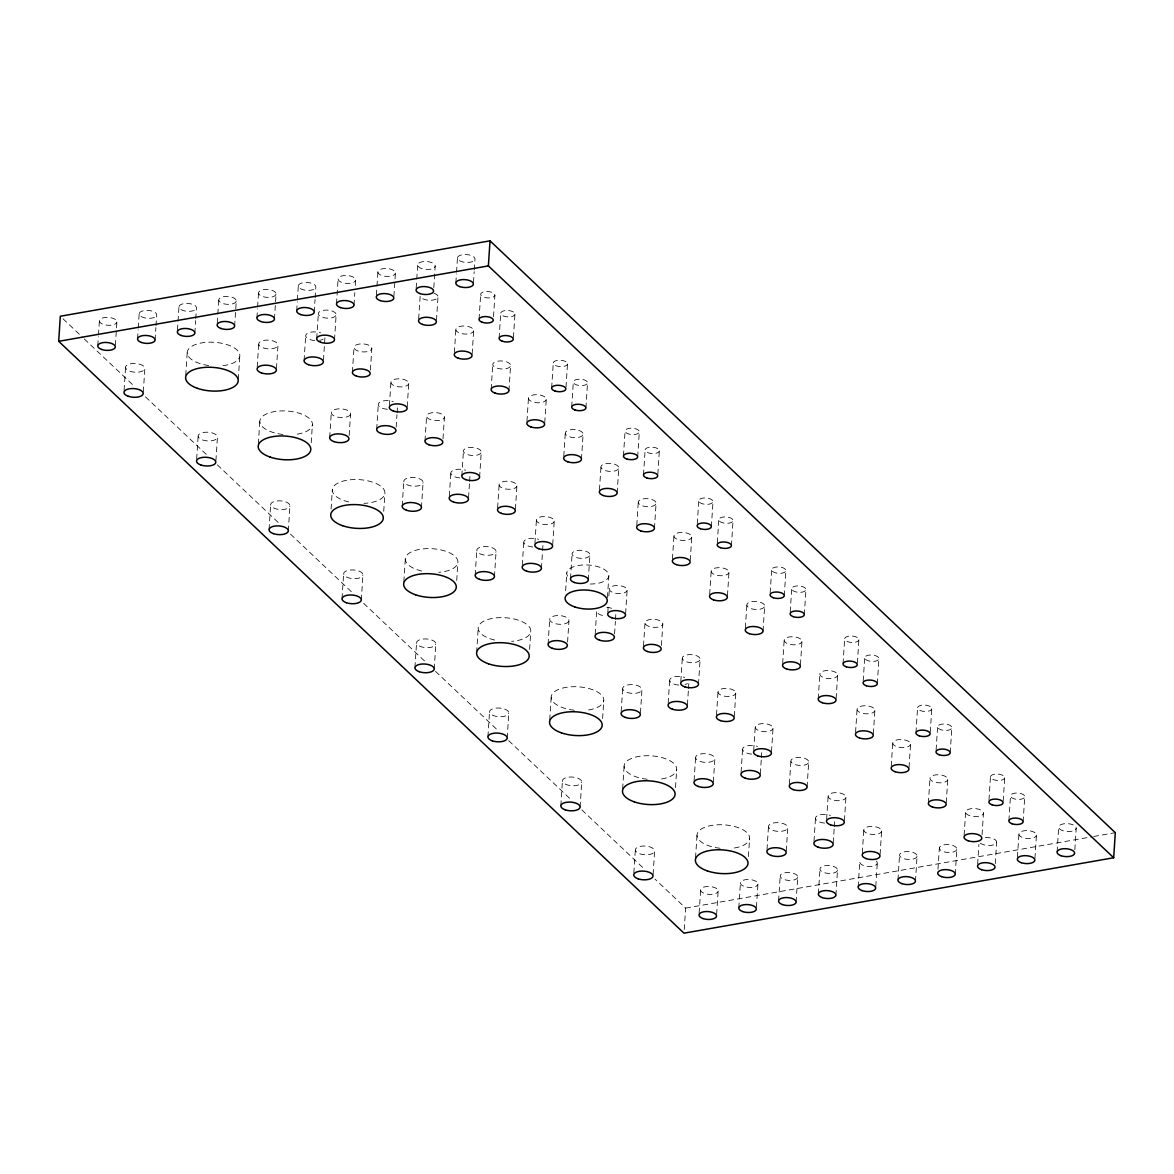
<?xml version="1.0" encoding="UTF-8"?>
<svg xmlns="http://www.w3.org/2000/svg" width="1174" height="1174" viewBox="0 0 1174 1174"><rect width="100%" height="100%" fill="white"/><g stroke="black" fill="none" stroke-linecap="round" stroke-linejoin="round"><path stroke-width="0.75" stroke-dasharray="5 3.75" d="M97.78 345.728L98.352 336.777M98.469 334.986L99.394 320.678M115.404 345.288L116.901 322.028A8.79 3.948 3.7 0 0 104.207 317.611A8.79 3.948 3.7 0 0 103.341 324.406A8.79 3.948 3.7 0 0 116.901 322.028M124.062 390.384L125.574 367.124M137.563 338.743L138.136 329.806M138.253 328.016L139.178 313.693M143.331 391.881L144.828 368.607A9.656 4.344 3.7 0 0 130.857 363.749A9.656 4.344 3.7 0 0 129.903 371.233A9.656 4.344 3.7 0 0 144.828 368.607M155.071 340.108L155.878 327.575M155.995 325.785L156.7 315.043A8.79 3.948 3.7 0 0 143.991 310.626A8.79 3.948 3.7 0 0 143.125 317.42A8.79 3.948 3.7 0 0 156.7 315.043M177.465 329.982L178.976 306.707M185.741 375.357L187.253 352.083M194.855 333.123L195.676 320.59M195.779 318.8L196.484 308.058A8.79 3.948 3.7 0 0 183.775 303.655A8.79 3.948 3.7 0 0 182.909 310.435A8.79 3.948 3.7 0 0 196.484 308.058M196.66 459.093L198.157 435.833M217.249 322.997L217.718 315.835M217.836 314.045L218.76 299.722M215.913 460.59L217.425 437.315A9.656 4.344 3.7 0 0 203.454 432.458A9.656 4.344 3.7 0 0 202.5 439.942A9.656 4.344 3.7 0 0 217.425 437.315M234.639 326.137L236.268 301.072A8.79 3.948 3.7 0 0 223.559 296.67A8.79 3.948 3.7 0 0 222.708 303.45A8.79 3.948 3.7 0 0 236.268 301.072M238.278 379.422L239.79 356.148M256.915 317.802L257.502 308.85M257.62 307.06L258.544 292.737M257.209 367.022L258.706 343.747M258.339 444.066L259.836 420.791M274.437 319.152L276.051 294.087A8.79 3.948 3.7 0 0 263.358 289.685A8.79 3.948 3.7 0 0 262.492 296.479A8.79 3.948 3.7 0 0 276.051 294.087M276.462 368.504L277.974 345.244A9.656 4.344 3.7 0 0 264.003 340.387A9.656 4.344 3.7 0 0 263.049 347.856A9.656 4.344 3.7 0 0 277.974 345.244M269.051 529.518L270.666 504.468M296.714 310.817L297.286 301.865M297.404 300.074L298.328 285.752M288.305 531.015L289.934 505.95A9.656 4.344 3.7 0 0 275.963 501.093A9.656 4.344 3.7 0 0 275.01 508.577A9.656 4.344 3.7 0 0 289.934 505.95M304.081 360.565L305.695 335.5M314.221 312.167L315.028 299.634M315.146 297.844L315.835 287.116A8.79 3.948 3.7 0 0 303.141 282.699A8.79 3.948 3.7 0 0 302.276 289.494A8.79 3.948 3.7 0 0 315.835 287.116M316.716 338.508L318.345 313.458M311.213 442.759L312.372 424.856M323.452 360.257L324.963 336.997A9.656 4.344 3.7 0 1 319.666 340.357M336.498 303.831L338.112 278.766M334.517 339.888L336.131 314.823A8.922 4.006 3.7 0 0 323.232 310.347A8.922 4.006 3.7 0 0 322.351 317.244A8.922 4.006 3.7 0 0 336.131 314.823M329.674 437.52L331.303 412.456M331.083 509.12L332.359 489.426M354.005 305.181L354.812 292.649M355.282 285.502L355.619 280.131A8.79 3.948 3.7 0 0 342.925 275.714A8.79 3.948 3.7 0 0 342.06 282.508A8.79 3.948 3.7 0 0 355.619 280.131M352.405 372.275L354.02 347.225M349.177 435.422L350.556 413.952A9.656 4.344 3.7 0 0 336.586 409.095A9.656 4.344 3.7 0 0 335.647 416.565A9.656 4.344 3.7 0 0 350.556 413.952M342.03 598.608L343.659 573.543M370.426 370.074L371.806 348.605A8.922 4.006 3.7 0 0 358.906 344.114A8.922 4.006 3.7 0 0 358.026 351.011A8.922 4.006 3.7 0 0 371.806 348.605M376.399 295.056L376.854 287.894M376.971 286.104L377.896 271.796M361.298 600.09L362.913 575.04A9.656 4.344 3.7 0 0 348.942 570.182A9.656 4.344 3.7 0 0 347.988 577.652A9.656 4.344 3.7 0 0 362.913 575.04M376.678 429.273L378.292 404.208M393.906 296.406L395.403 273.146A8.79 3.948 3.7 0 0 382.709 268.729A8.79 3.948 3.7 0 0 381.844 275.523A8.79 3.948 3.7 0 0 395.403 273.146M389.43 405.426L390.927 382.166M383.722 511.394L384.881 493.491M396.166 427.175L396.973 414.642M397.091 412.852L397.546 405.705M407.217 406.806L408.728 383.531A8.922 4.006 3.7 0 0 395.814 379.055A8.922 4.006 3.7 0 0 394.934 385.952A8.922 4.006 3.7 0 0 408.728 383.531M416.183 288.07L416.638 280.909M416.755 279.118L417.68 264.81M402.198 506.155L403.812 481.091M418.678 318.844L420.189 295.569M403.841 581.776L405.338 558.516M433.808 287.645L435.202 266.16A8.79 3.948 3.7 0 0 422.493 261.743A8.79 3.948 3.7 0 0 421.627 268.538A8.79 3.948 3.7 0 0 435.202 266.16M424.988 440.998L426.617 415.934M421.451 507.638L423.08 482.587A9.656 4.344 3.7 0 0 409.11 477.73A9.656 4.344 3.7 0 0 408.156 485.2A9.656 4.344 3.7 0 0 423.08 482.587M436.479 320.223L437.975 296.949M414.936 667.61L416.565 642.56M443.009 438.783L444.403 417.313A8.922 4.006 3.7 0 0 431.504 412.822A8.922 4.006 3.7 0 0 430.623 419.72A8.922 4.006 3.7 0 0 444.403 417.313M455.85 282.875L456.437 273.938M456.539 272.148L457.478 257.825M454.367 352.611L455.864 329.351M434.204 669.107L435.818 644.042A9.656 4.344 3.7 0 0 421.848 639.184A9.656 4.344 3.7 0 0 420.894 646.654A9.656 4.344 3.7 0 0 435.818 644.042M449.304 496.118L450.801 472.843M473.474 282.45L474.179 271.708M474.281 269.917L474.986 259.175A8.79 3.948 3.7 0 0 462.277 254.758A8.79 3.948 3.7 0 0 461.411 261.553A8.79 3.948 3.7 0 0 474.986 259.175M461.822 475.852L463.451 450.801M456.715 580.47L457.875 562.566M472.153 353.99L473.665 330.716A8.922 4.006 3.7 0 0 460.751 326.24A8.922 4.006 3.7 0 0 459.87 333.137A8.922 4.006 3.7 0 0 473.665 330.716M479.065 319.24L480.68 294.175M468.558 497.6L469.483 483.277M469.6 481.487L469.952 476.13M479.608 477.231L481.237 452.166A8.922 4.006 3.7 0 0 468.338 447.69A8.922 4.006 3.7 0 0 467.457 454.587A8.922 4.006 3.7 0 0 481.237 452.166M475.177 575.231L476.791 550.18M493.52 316.76L494.9 295.276A7.132 3.199 3.7 0 0 484.598 291.695A7.132 3.199 3.7 0 0 483.893 297.213A7.132 3.199 3.7 0 0 494.9 295.276M491.158 389.342L492.772 364.278M476.629 652.583L478.244 627.518M499.111 338.215L500.726 313.15M497.615 507.843L499.126 484.568M494.445 576.727L496.059 551.663A9.656 4.344 3.7 0 0 482.088 546.805A9.656 4.344 3.7 0 0 481.135 554.289A9.656 4.344 3.7 0 0 496.059 551.663M508.944 390.722L510.573 365.657A8.922 4.006 3.7 0 0 497.659 361.181A8.922 4.006 3.7 0 0 496.793 368.078A8.922 4.006 3.7 0 0 510.573 365.657M513.434 337.525L514.946 314.25A7.132 3.199 3.7 0 0 504.629 310.67A7.132 3.199 3.7 0 0 503.925 316.188A7.132 3.199 3.7 0 0 514.946 314.25M487.929 736.7L489.543 711.635M515.415 509.208L516.912 485.948A8.922 4.006 3.7 0 0 504.013 481.457A8.922 4.006 3.7 0 0 503.132 488.355A8.922 4.006 3.7 0 0 516.912 485.948M526.95 421.319L528.461 398.059M507.183 738.182L508.812 713.132A9.656 4.344 3.7 0 0 494.841 708.274A9.656 4.344 3.7 0 0 493.887 715.744A9.656 4.344 3.7 0 0 508.812 713.132M522.283 565.193L523.795 541.933M534.918 543.151L536.43 519.877M529.621 649.486L530.78 631.583M544.751 422.699L546.248 399.424A8.922 4.006 3.7 0 0 533.348 394.948A8.922 4.006 3.7 0 0 532.468 401.846A8.922 4.006 3.7 0 0 546.248 399.424M551.648 387.948L553.277 362.898M541.434 568.48L542.476 552.367M542.593 550.577L542.931 545.206M552.719 544.516L554.216 521.256A8.922 4.006 3.7 0 0 541.317 516.765A8.922 4.006 3.7 0 0 540.436 523.677A8.922 4.006 3.7 0 0 554.216 521.256M548.082 644.247L549.696 619.182M565.985 387.259L567.497 363.984A7.132 3.199 3.7 0 0 557.18 360.403A7.132 3.199 3.7 0 0 556.476 365.921A7.132 3.199 3.7 0 0 567.497 363.984M563.784 456.187L565.296 432.913M549.726 719.867L551.237 696.608M571.694 406.923L573.323 381.858M565.633 590.742L566.793 572.853M570.491 578.709L572.105 553.644M567.57 642.149L568.964 620.679A9.656 4.344 3.7 0 0 554.994 615.822A9.656 4.344 3.7 0 0 554.04 623.291A9.656 4.344 3.7 0 0 568.964 620.679M581.468 459.357L583.082 434.292A8.922 4.006 3.7 0 0 570.182 429.816A8.922 4.006 3.7 0 0 569.302 436.713A8.922 4.006 3.7 0 0 583.082 434.292M585.914 408.024L587.528 382.959A7.132 3.199 3.7 0 0 577.226 379.378A7.132 3.199 3.7 0 0 576.522 384.896A7.132 3.199 3.7 0 0 587.528 382.959M560.834 805.702L562.449 780.637M588.277 580.088L589.906 555.023A8.922 4.006 3.7 0 0 576.992 550.547A8.922 4.006 3.7 0 0 576.111 557.445A8.922 4.006 3.7 0 0 589.906 555.023M599.459 489.954L600.971 466.694M580.088 807.198L581.717 782.133A9.656 4.344 3.7 0 0 567.746 777.276A9.656 4.344 3.7 0 0 566.793 784.746A9.656 4.344 3.7 0 0 581.717 782.133M595.189 634.209L596.7 610.935A9.656 4.344 3.7 0 0 605.769 615.998M607.428 597.581L608.822 576.096M607.824 612.153L608.293 604.992M608.866 596.04L609.335 588.878M617.142 493.124L618.757 468.059A8.922 4.006 3.7 0 0 605.857 463.583A8.922 4.006 3.7 0 0 604.977 470.481A8.922 4.006 3.7 0 0 618.757 468.059M602.6 718.561L603.759 700.658M623.453 455.908L625.082 430.858M614.574 633.901L615.381 621.369M615.499 619.578L615.836 614.207M625.625 613.532L627.121 590.258A8.922 4.006 3.7 0 0 614.222 585.782A8.922 4.006 3.7 0 0 613.342 592.679A8.922 4.006 3.7 0 0 627.121 590.258M621.178 711.532L622.69 688.272M637.673 457.009L639.302 431.959A7.132 3.199 3.7 0 0 628.985 428.363A7.132 3.199 3.7 0 0 628.281 433.881A7.132 3.199 3.7 0 0 639.302 431.959M636.778 525.277L638.274 502.002M622.631 788.884L624.142 765.609M643.499 474.883L645.113 449.818M643.513 645.92L645.01 622.66M640.446 713.029L641.943 689.754A9.656 4.344 3.7 0 0 627.973 684.897A9.656 4.344 3.7 0 0 627.033 692.381A9.656 4.344 3.7 0 0 641.943 689.754M657.836 474.193L659.333 450.919A7.132 3.199 3.7 0 0 649.031 447.338A7.132 3.199 3.7 0 0 648.327 452.856A7.132 3.199 3.7 0 0 659.333 450.919M654.446 528.432L656.061 503.382A8.922 4.006 3.7 0 0 643.161 498.891A8.922 4.006 3.7 0 0 642.281 505.789A8.922 4.006 3.7 0 0 656.061 503.382M633.857 872.928L635.354 849.653M661.417 645.509L662.811 624.04A8.922 4.006 3.7 0 0 649.897 619.549A8.922 4.006 3.7 0 0 649.031 626.446A8.922 4.006 3.7 0 0 662.811 624.04M672.453 559.044L673.949 535.77M653.111 874.41L654.622 851.135A9.656 4.344 3.7 0 0 640.652 846.293A9.656 4.344 3.7 0 0 639.698 853.762A9.656 4.344 3.7 0 0 654.622 851.135M668.182 703.285L669.679 680.025M680.817 681.243L682.314 657.968M675.505 787.578L676.664 769.674M690.239 560.424L691.75 537.149A8.922 4.006 3.7 0 0 678.836 532.673A8.922 4.006 3.7 0 0 677.97 539.57A8.922 4.006 3.7 0 0 691.75 537.149M697.268 523.883L698.779 500.608M687.436 704.782L688.36 690.459M688.478 688.668L688.947 681.507M698.486 684.398L700.115 659.348A8.922 4.006 3.7 0 0 687.201 654.857A8.922 4.006 3.7 0 0 686.335 661.769A8.922 4.006 3.7 0 0 700.115 659.348M684.222 929.588L685.616 908.104L655.019 879.15M694.083 780.549L695.595 757.274M711.371 526.759L712.985 501.709A7.132 3.199 3.7 0 0 702.683 498.128A7.132 3.199 3.7 0 0 701.979 503.646A7.132 3.199 3.7 0 0 712.985 501.709M709.683 594.279L711.18 571.004M695.536 857.886L697.048 834.626M717.314 542.843L718.811 519.583M699.132 913.034L700.643 889.76M716.492 715.01L718.004 691.735M713.352 782.031L714.863 758.756A9.656 4.344 3.7 0 0 700.893 753.913A9.656 4.344 3.7 0 0 699.939 761.383A9.656 4.344 3.7 0 0 714.863 758.756M727.469 595.658L728.966 572.384A8.922 4.006 3.7 0 0 716.067 567.908A8.922 4.006 3.7 0 0 715.186 574.805A8.922 4.006 3.7 0 0 728.966 572.384M731.417 545.734L733.031 520.684A7.132 3.199 3.7 0 0 722.714 517.088A7.132 3.199 3.7 0 0 722.01 522.606A7.132 3.199 3.7 0 0 733.031 520.684M716.639 914.385L718.15 891.125A8.79 3.948 3.7 0 0 705.442 886.708A8.79 3.948 3.7 0 0 704.576 893.502A8.79 3.948 3.7 0 0 718.15 891.125M734.293 716.389L735.79 693.115A8.922 4.006 3.7 0 0 722.891 688.639A8.922 4.006 3.7 0 0 722.01 695.536A8.922 4.006 3.7 0 0 735.79 693.115M745.358 628.046L746.855 604.786M741.087 772.301L742.584 749.027M738.798 907.84L740.427 882.775M753.723 750.245L755.234 726.97M748.41 856.58L749.57 838.676M763.027 631.216L764.656 606.151A8.922 4.006 3.7 0 0 751.742 601.675A8.922 4.006 3.7 0 0 750.876 608.572A8.922 4.006 3.7 0 0 764.656 606.151M770.173 592.885L771.685 569.61M760.341 773.783L761.266 759.461M761.383 757.67L761.853 750.509M756.423 907.399L757.934 884.139A8.79 3.948 3.7 0 0 745.241 879.722A8.79 3.948 3.7 0 0 744.375 886.517A8.79 3.948 3.7 0 0 757.934 884.139M771.509 751.624L773.02 728.35A8.922 4.006 3.7 0 0 760.121 723.874A8.922 4.006 3.7 0 0 759.24 730.771A8.922 4.006 3.7 0 0 773.02 728.35M767.004 849.55L768.5 826.276M784.276 595.776L785.89 570.711A7.132 3.199 3.7 0 0 775.588 567.13A7.132 3.199 3.7 0 0 774.884 572.648A7.132 3.199 3.7 0 0 785.89 570.711M782.662 663.369L784.173 640.094M790.219 611.859L791.716 588.585M778.597 900.854L780.211 875.804M789.398 784.012L790.909 760.752M786.257 851.047L787.769 827.773A9.656 4.344 3.7 0 0 773.798 822.915A9.656 4.344 3.7 0 0 772.844 830.385A9.656 4.344 3.7 0 0 787.769 827.773M800.448 664.733L801.959 641.474A8.922 4.006 3.7 0 0 789.06 636.983A8.922 4.006 3.7 0 0 788.18 643.88A8.922 4.006 3.7 0 0 801.959 641.474M804.322 614.75L805.936 589.686A7.132 3.199 3.7 0 0 795.62 586.105A7.132 3.199 3.7 0 0 794.93 591.623A7.132 3.199 3.7 0 0 805.936 589.686M796.104 902.204L797.718 877.154A8.79 3.948 3.7 0 0 785.024 872.737A8.79 3.948 3.7 0 0 784.159 879.531A8.79 3.948 3.7 0 0 797.718 877.154M807.081 787.182L808.695 762.117A8.922 4.006 3.7 0 0 795.796 757.641A8.922 4.006 3.7 0 0 794.915 764.538A8.922 4.006 3.7 0 0 808.695 762.117M818.219 698.926L819.848 673.861M813.993 841.303L815.49 818.029M818.381 893.869L819.995 868.819M826.628 819.247L828.14 795.987M836.137 698.515L837.634 675.241A8.922 4.006 3.7 0 0 824.735 670.765A8.922 4.006 3.7 0 0 823.855 677.662A8.922 4.006 3.7 0 0 837.634 675.241M843.049 663.765L844.664 638.7M833.246 842.8L834.171 828.477M834.288 826.687L834.758 819.525M835.888 895.234L837.502 870.169A8.79 3.948 3.7 0 0 824.808 865.752A8.79 3.948 3.7 0 0 823.943 872.546A8.79 3.948 3.7 0 0 837.502 870.169M844.414 820.626L845.926 797.366A8.922 4.006 3.7 0 0 833.026 792.876A8.922 4.006 3.7 0 0 832.146 799.773A8.922 4.006 3.7 0 0 845.926 797.366M857.372 663.061L858.884 639.801A7.132 3.199 3.7 0 0 848.567 636.22A7.132 3.199 3.7 0 0 847.863 641.738A7.132 3.199 3.7 0 0 858.884 639.801M855.567 732.371L857.079 709.096M863.198 680.935L864.71 657.675M858.165 886.884L859.779 861.833M862.303 853.028L863.815 829.754M873.353 733.75L874.865 710.475A8.922 4.006 3.7 0 0 861.965 706A8.922 4.006 3.7 0 0 861.085 712.897A8.922 4.006 3.7 0 0 874.865 710.475M877.301 683.826L878.93 658.761A7.132 3.199 3.7 0 0 868.613 655.18A7.132 3.199 3.7 0 0 867.909 660.698A7.132 3.199 3.7 0 0 878.93 658.761M875.789 886.458L877.286 863.184M880.104 854.408L881.601 831.133A8.922 4.006 3.7 0 0 868.701 826.643A8.922 4.006 3.7 0 0 867.821 833.555A8.922 4.006 3.7 0 0 881.601 831.133M891.242 766.138L892.754 742.878M897.949 879.913L899.563 854.848M909.043 767.517L910.54 744.243A8.922 4.006 3.7 0 0 897.64 739.767A8.922 4.006 3.7 0 0 896.76 746.664A8.922 4.006 3.7 0 0 910.54 744.243M915.955 732.767L917.569 707.702M915.456 881.263L917.085 856.198A8.79 3.948 3.7 0 0 904.376 851.796A8.79 3.948 3.7 0 0 903.51 858.576A8.79 3.948 3.7 0 0 917.085 856.198M930.278 732.077L931.789 708.803A7.132 3.199 3.7 0 0 921.473 705.222A7.132 3.199 3.7 0 0 920.768 710.74A7.132 3.199 3.7 0 0 931.789 708.803M928.355 803.163L929.984 778.113M936.104 749.951L937.615 726.677M937.967 869.347L939.361 847.863M946.259 802.752L947.77 779.477A8.922 4.006 3.7 0 0 934.871 775.001A8.922 4.006 3.7 0 0 933.99 781.899A8.922 4.006 3.7 0 0 947.77 779.477M950.206 752.842L951.835 727.777A7.132 3.199 3.7 0 0 941.519 724.197A7.132 3.199 3.7 0 0 940.814 729.714A7.132 3.199 3.7 0 0 951.835 727.777M955.24 874.278L956.869 849.213A8.79 3.948 3.7 0 0 944.16 844.81A8.79 3.948 3.7 0 0 943.294 851.605A8.79 3.948 3.7 0 0 956.869 849.213M964.148 835.154L965.659 811.88M977.634 864.152L978.911 844.458M982.066 834.729L983.445 813.259A8.922 4.006 3.7 0 0 970.546 808.769A8.922 4.006 3.7 0 0 969.665 815.681A8.922 4.006 3.7 0 0 983.445 813.259M988.978 799.978L990.474 776.718M995.259 863.712L996.653 842.228M1003.198 801.079L1004.695 777.819A7.132 3.199 3.7 0 0 994.378 774.238A7.132 3.199 3.7 0 0 993.674 779.741A7.132 3.199 3.7 0 0 1004.695 777.819M1008.892 820.743L1010.521 795.679M1017.418 857.167L1018.929 833.892M1023.112 821.844L1024.741 796.779A7.132 3.199 3.7 0 0 1014.424 793.198A7.132 3.199 3.7 0 0 1013.72 798.716A7.132 3.199 3.7 0 0 1024.741 796.779M1034.925 858.517L1036.437 835.257A8.79 3.948 3.7 0 0 1023.743 830.84A8.79 3.948 3.7 0 0 1022.877 837.634A8.79 3.948 3.7 0 0 1036.437 835.257M1057.099 851.972L1058.713 826.922M1074.841 849.741L1076.22 828.272A8.79 3.948 3.7 0 0 1063.527 823.855A8.79 3.948 3.7 0 0 1062.661 830.649A8.79 3.948 3.7 0 0 1076.22 828.272M685.616 908.104L1091.835 836.813M1093.64 836.49L1115.3 832.689M62.985 318.77L82.943 337.657M84.264 338.919L133.498 385.512M145.473 396.841L206.668 454.778M217.307 464.845L279.838 524.03M290.477 534.111L353.007 593.296M363.647 603.363L424.856 661.285M435.495 671.367L498.025 730.551M508.665 740.633L571.195 799.817M581.834 809.884L644.365 869.068M567.673 576.185A21.088 9.465 3.7 0 1 582.92 564.987A21.088 9.465 3.7 0 1 608.528 573.881A21.088 9.465 3.7 0 1 590.243 584.021M876.376 861.129A8.79 3.948 3.7 0 1 868.041 866.427A8.79 3.948 3.7 0 1 861.202 859.955M985.353 837.649A8.79 3.948 3.7 0 1 996.124 840.628A8.79 3.948 3.7 0 1 991.384 845.368A8.79 3.948 3.7 0 1 980.07 842.932M720.146 848.259A26.356 11.843 3.7 0 1 700.115 829.857A26.356 11.843 3.7 0 1 743.274 829.959A26.356 11.843 3.7 0 1 732.033 848.288M824.574 823.091A9.656 4.344 3.7 0 1 815.959 816.943A9.656 4.344 3.7 0 1 830.414 815.416M647.241 779.257A26.356 11.843 3.7 0 1 627.209 760.855A26.356 11.843 3.7 0 1 670.369 760.957A26.356 11.843 3.7 0 1 659.128 779.287M751.668 754.09A9.656 4.344 3.7 0 1 743.054 747.941A9.656 4.344 3.7 0 1 757.509 746.415M574.335 710.241A26.356 11.843 3.7 0 1 554.304 691.838A26.356 11.843 3.7 0 1 597.463 691.941A26.356 11.843 3.7 0 1 586.222 710.27M687.377 683.562A9.656 4.344 3.7 0 1 685.073 684.545M678.763 685.073A9.656 4.344 3.7 0 1 670.149 678.924A9.656 4.344 3.7 0 1 684.603 677.398M494.621 640.035A26.356 11.843 3.7 0 1 484.216 620.958A26.356 11.843 3.7 0 1 526.568 624.23A26.356 11.843 3.7 0 1 511.571 641.342M606.87 607.369A9.656 4.344 3.7 0 1 611.61 608.323M421.701 571.019A26.356 11.843 3.7 0 1 411.311 551.941A26.356 11.843 3.7 0 1 453.663 555.214A26.356 11.843 3.7 0 1 438.665 572.325M532.864 546.981A9.656 4.344 3.7 0 1 524.264 540.832A9.656 4.344 3.7 0 1 538.705 539.306M348.722 501.944A26.356 11.843 3.7 0 1 338.714 482.675A26.356 11.843 3.7 0 1 381.301 486.623A26.356 11.843 3.7 0 1 363.969 503.353M459.885 477.906A9.656 4.344 3.7 0 1 451.271 471.757A9.656 4.344 3.7 0 1 465.726 470.231M282.949 434.439A26.356 11.843 3.7 0 1 262.917 416.036A26.356 11.843 3.7 0 1 306.076 416.139A26.356 11.843 3.7 0 1 294.835 434.468M387.376 409.271A9.656 4.344 3.7 0 1 378.762 403.122A9.656 4.344 3.7 0 1 393.217 401.596M208.664 365.525A26.356 11.843 3.7 0 1 190.878 346.902A26.356 11.843 3.7 0 1 233.861 347.636A26.356 11.843 3.7 0 1 222.238 365.76M314.779 340.563A9.656 4.344 3.7 0 1 306.165 334.414A9.656 4.344 3.7 0 1 320.619 332.888M433.969 293.162A8.922 4.006 3.7 0 1 435.011 299.561A8.922 4.006 3.7 0 1 421.128 297.653"/><path stroke-width="1.5" d="M58.7 341.311L60.314 316.246L490.013 240.831L1115.3 832.689L1113.686 857.754L683.987 933.169L58.7 341.311L488.384 265.896L1113.686 857.754M488.384 265.896L490.013 240.831M482.265 322.278A7.132 3.199 3.7 0 0 493.285 320.341A7.132 3.199 3.7 0 0 482.969 316.76A7.132 3.199 3.7 0 0 482.265 322.278M574.644 606.87A21.088 9.465 3.7 0 0 607.207 601.147A21.088 9.465 3.7 0 0 576.727 590.566A21.088 9.465 3.7 0 0 574.644 606.87M101.727 349.47A8.79 3.948 3.7 0 0 115.287 347.078A8.79 3.948 3.7 0 0 102.593 342.676A8.79 3.948 3.7 0 0 101.727 349.47M141.511 342.485A8.79 3.948 3.7 0 0 155.071 340.108A8.79 3.948 3.7 0 0 142.377 335.691A8.79 3.948 3.7 0 0 141.511 342.485M181.295 335.5A8.79 3.948 3.7 0 0 194.855 333.123A8.79 3.948 3.7 0 0 182.161 328.705A8.79 3.948 3.7 0 0 181.295 335.5M221.079 328.515A8.79 3.948 3.7 0 0 234.639 326.137A8.79 3.948 3.7 0 0 221.945 321.72A8.79 3.948 3.7 0 0 221.079 328.515M260.863 321.529A8.79 3.948 3.7 0 0 274.437 319.152A8.79 3.948 3.7 0 0 261.729 314.735A8.79 3.948 3.7 0 0 260.863 321.529M300.647 314.544A8.79 3.948 3.7 0 0 314.221 312.167A8.79 3.948 3.7 0 0 301.513 307.764A8.79 3.948 3.7 0 0 300.647 314.544M340.445 307.573A8.79 3.948 3.7 0 0 354.005 305.181A8.79 3.948 3.7 0 0 341.296 300.779A8.79 3.948 3.7 0 0 340.445 307.573M380.229 300.588A8.79 3.948 3.7 0 0 393.789 298.196A8.79 3.948 3.7 0 0 381.095 293.793A8.79 3.948 3.7 0 0 380.229 300.588M420.013 293.603A8.79 3.948 3.7 0 0 433.573 291.225A8.79 3.948 3.7 0 0 420.879 286.808A8.79 3.948 3.7 0 0 420.013 293.603M459.797 286.617A8.79 3.948 3.7 0 0 473.357 284.24A8.79 3.948 3.7 0 0 460.663 279.823A8.79 3.948 3.7 0 0 459.797 286.617M702.962 918.552A8.79 3.948 3.7 0 0 716.522 916.175A8.79 3.948 3.7 0 0 703.828 911.772A8.79 3.948 3.7 0 0 702.962 918.552M742.746 911.582A8.79 3.948 3.7 0 0 756.32 909.19A8.79 3.948 3.7 0 0 743.612 904.787A8.79 3.948 3.7 0 0 742.746 911.582M782.53 904.596A8.79 3.948 3.7 0 0 796.104 902.204A8.79 3.948 3.7 0 0 783.396 897.802A8.79 3.948 3.7 0 0 782.53 904.596M822.314 897.611A8.79 3.948 3.7 0 0 835.888 895.234A8.79 3.948 3.7 0 0 823.179 890.817A8.79 3.948 3.7 0 0 822.314 897.611M862.112 890.626A8.79 3.948 3.7 0 0 875.672 888.248A8.79 3.948 3.7 0 0 862.978 883.831A8.79 3.948 3.7 0 0 862.112 890.626M901.896 883.64A8.79 3.948 3.7 0 0 915.456 881.263A8.79 3.948 3.7 0 0 902.762 876.846A8.79 3.948 3.7 0 0 901.896 883.64M941.68 876.655A8.79 3.948 3.7 0 0 955.24 874.278A8.79 3.948 3.7 0 0 942.546 869.861A8.79 3.948 3.7 0 0 941.68 876.655M981.464 869.67A8.79 3.948 3.7 0 0 995.024 867.293A8.79 3.948 3.7 0 0 982.33 862.89A8.79 3.948 3.7 0 0 981.464 869.67M1021.248 862.685A8.79 3.948 3.7 0 0 1034.822 860.307A8.79 3.948 3.7 0 0 1022.114 855.905A8.79 3.948 3.7 0 0 1021.248 862.685M1061.032 855.714A8.79 3.948 3.7 0 0 1074.606 853.322A8.79 3.948 3.7 0 0 1061.898 848.919A8.79 3.948 3.7 0 0 1061.032 855.714M992.059 804.806A7.132 3.199 3.7 0 0 1003.08 802.869A7.132 3.199 3.7 0 0 992.764 799.289A7.132 3.199 3.7 0 0 992.059 804.806M1012.105 823.781A7.132 3.199 3.7 0 0 1023.112 821.844A7.132 3.199 3.7 0 0 1012.81 818.263A7.132 3.199 3.7 0 0 1012.105 823.781M919.154 735.804A7.132 3.199 3.7 0 0 930.175 733.867A7.132 3.199 3.7 0 0 919.858 730.287A7.132 3.199 3.7 0 0 919.154 735.804M939.2 754.765A7.132 3.199 3.7 0 0 950.206 752.842A7.132 3.199 3.7 0 0 939.89 749.247A7.132 3.199 3.7 0 0 939.2 754.765M846.249 666.788A7.132 3.199 3.7 0 0 857.255 664.851A7.132 3.199 3.7 0 0 846.953 661.27A7.132 3.199 3.7 0 0 846.249 666.788M866.295 685.763A7.132 3.199 3.7 0 0 877.301 683.826A7.132 3.199 3.7 0 0 866.984 680.245A7.132 3.199 3.7 0 0 866.295 685.763M773.255 597.713A7.132 3.199 3.7 0 0 784.276 595.776A7.132 3.199 3.7 0 0 773.959 592.195A7.132 3.199 3.7 0 0 773.255 597.713M793.301 616.673A7.132 3.199 3.7 0 0 804.322 614.75A7.132 3.199 3.7 0 0 794.006 611.17A7.132 3.199 3.7 0 0 793.301 616.673M700.35 528.696A7.132 3.199 3.7 0 0 711.371 526.759A7.132 3.199 3.7 0 0 701.054 523.178A7.132 3.199 3.7 0 0 700.35 528.696M720.396 547.671A7.132 3.199 3.7 0 0 731.417 545.734A7.132 3.199 3.7 0 0 721.1 542.153A7.132 3.199 3.7 0 0 720.396 547.671M626.667 458.946A7.132 3.199 3.7 0 0 637.673 457.009A7.132 3.199 3.7 0 0 627.356 453.428A7.132 3.199 3.7 0 0 626.667 458.946M646.698 477.921A7.132 3.199 3.7 0 0 657.719 475.984A7.132 3.199 3.7 0 0 647.402 472.403A7.132 3.199 3.7 0 0 646.698 477.921M554.862 390.986A7.132 3.199 3.7 0 0 565.868 389.049A7.132 3.199 3.7 0 0 555.566 385.468A7.132 3.199 3.7 0 0 554.862 390.986M574.893 409.946A7.132 3.199 3.7 0 0 585.914 408.024A7.132 3.199 3.7 0 0 575.598 404.443A7.132 3.199 3.7 0 0 574.893 409.946M502.311 341.238A7.132 3.199 3.7 0 0 513.317 339.315A7.132 3.199 3.7 0 0 503.015 335.735A7.132 3.199 3.7 0 0 502.311 341.238M707.262 870.888A26.356 11.843 3.7 0 0 747.955 863.741A26.356 11.843 3.7 0 0 709.859 850.504A26.356 11.843 3.7 0 0 707.262 870.888M818.205 847.202A9.656 4.344 3.7 0 0 833.129 844.576A9.656 4.344 3.7 0 0 819.159 839.733A9.656 4.344 3.7 0 0 818.205 847.202M638.084 878.812A9.656 4.344 3.7 0 0 652.993 876.2A9.656 4.344 3.7 0 0 639.023 871.343A9.656 4.344 3.7 0 0 638.084 878.812M771.215 855.45A9.656 4.344 3.7 0 0 786.14 852.838A9.656 4.344 3.7 0 0 772.169 847.98A9.656 4.344 3.7 0 0 771.215 855.45M634.356 801.871A26.356 11.843 3.7 0 0 675.05 794.725A26.356 11.843 3.7 0 0 636.939 781.502A26.356 11.843 3.7 0 0 634.356 801.871M745.299 778.201A9.656 4.344 3.7 0 0 760.224 775.574A9.656 4.344 3.7 0 0 746.253 770.716A9.656 4.344 3.7 0 0 745.299 778.201M565.178 809.811A9.656 4.344 3.7 0 0 580.088 807.198A9.656 4.344 3.7 0 0 566.117 802.341A9.656 4.344 3.7 0 0 565.178 809.811M698.31 786.448A9.656 4.344 3.7 0 0 713.234 783.821A9.656 4.344 3.7 0 0 699.264 778.964A9.656 4.344 3.7 0 0 698.31 786.448M561.451 732.87A26.356 11.843 3.7 0 0 602.145 725.723A26.356 11.843 3.7 0 0 564.034 712.486A26.356 11.843 3.7 0 0 561.451 732.87M672.394 709.184A9.656 4.344 3.7 0 0 687.318 706.572A9.656 4.344 3.7 0 0 673.348 701.714A9.656 4.344 3.7 0 0 672.394 709.184M492.258 740.809A9.656 4.344 3.7 0 0 507.183 738.182A9.656 4.344 3.7 0 0 493.212 733.339A9.656 4.344 3.7 0 0 492.258 740.809M625.404 717.431A9.656 4.344 3.7 0 0 640.329 714.819A9.656 4.344 3.7 0 0 626.358 709.962A9.656 4.344 3.7 0 0 625.404 717.431M488.457 663.78A26.356 11.843 3.7 0 0 529.151 656.633A26.356 11.843 3.7 0 0 491.055 643.411A26.356 11.843 3.7 0 0 488.457 663.78M599.415 640.109A9.656 4.344 3.7 0 0 614.34 637.482A9.656 4.344 3.7 0 0 600.369 632.625A9.656 4.344 3.7 0 0 599.415 640.109M419.279 671.719A9.656 4.344 3.7 0 0 434.204 669.107A9.656 4.344 3.7 0 0 420.233 664.249A9.656 4.344 3.7 0 0 419.279 671.719M552.426 648.356A9.656 4.344 3.7 0 0 567.35 645.729A9.656 4.344 3.7 0 0 553.38 640.887A9.656 4.344 3.7 0 0 552.426 648.356M415.552 594.778A26.356 11.843 3.7 0 0 456.246 587.631A26.356 11.843 3.7 0 0 418.149 574.394A26.356 11.843 3.7 0 0 415.552 594.778M526.51 571.092A9.656 4.344 3.7 0 0 541.434 568.48A9.656 4.344 3.7 0 0 527.464 563.623A9.656 4.344 3.7 0 0 526.51 571.092M346.374 602.717A9.656 4.344 3.7 0 0 361.298 600.09A9.656 4.344 3.7 0 0 347.328 595.247A9.656 4.344 3.7 0 0 346.374 602.717M479.52 579.34A9.656 4.344 3.7 0 0 494.445 576.727A9.656 4.344 3.7 0 0 480.474 571.87A9.656 4.344 3.7 0 0 479.52 579.34M342.573 525.688A26.356 11.843 3.7 0 0 383.267 518.556A26.356 11.843 3.7 0 0 345.156 505.319A26.356 11.843 3.7 0 0 342.573 525.688M453.516 502.017A9.656 4.344 3.7 0 0 468.441 499.39A9.656 4.344 3.7 0 0 454.47 494.548A9.656 4.344 3.7 0 0 453.516 502.017M273.395 533.627A9.656 4.344 3.7 0 0 288.305 531.015A9.656 4.344 3.7 0 0 274.334 526.157A9.656 4.344 3.7 0 0 273.395 533.627M406.527 510.264A9.656 4.344 3.7 0 0 421.451 507.638A9.656 4.344 3.7 0 0 407.481 502.795A9.656 4.344 3.7 0 0 406.527 510.264M270.064 457.053A26.356 11.843 3.7 0 0 310.758 449.921A26.356 11.843 3.7 0 0 272.647 436.684A26.356 11.843 3.7 0 0 270.064 457.053M381.007 433.382A9.656 4.344 3.7 0 0 395.932 430.755A9.656 4.344 3.7 0 0 381.961 425.913A9.656 4.344 3.7 0 0 381.007 433.382M200.871 464.992A9.656 4.344 3.7 0 0 215.796 462.38A9.656 4.344 3.7 0 0 201.825 457.522A9.656 4.344 3.7 0 0 200.871 464.992M334.018 441.629A9.656 4.344 3.7 0 0 348.942 439.003A9.656 4.344 3.7 0 0 334.972 434.16A9.656 4.344 3.7 0 0 334.018 441.629M197.467 388.345A26.356 11.843 3.7 0 0 238.161 381.212A26.356 11.843 3.7 0 0 200.064 367.976A26.356 11.843 3.7 0 0 197.467 388.345M308.424 364.674A9.656 4.344 3.7 0 0 323.334 362.047A9.656 4.344 3.7 0 0 309.378 357.204A9.656 4.344 3.7 0 0 308.424 364.674M128.289 396.284A9.656 4.344 3.7 0 0 143.213 393.672A9.656 4.344 3.7 0 0 129.243 388.814A9.656 4.344 3.7 0 0 128.289 396.284M261.435 372.921A9.656 4.344 3.7 0 0 276.345 370.294A9.656 4.344 3.7 0 0 262.374 365.452A9.656 4.344 3.7 0 0 261.435 372.921M932.361 806.964A8.922 4.006 3.7 0 0 946.156 804.542A8.922 4.006 3.7 0 0 933.242 800.066A8.922 4.006 3.7 0 0 932.361 806.964M830.517 824.838A8.922 4.006 3.7 0 0 844.297 822.416A8.922 4.006 3.7 0 0 831.397 817.94A8.922 4.006 3.7 0 0 830.517 824.838M968.051 840.731A8.922 4.006 3.7 0 0 981.831 838.309A8.922 4.006 3.7 0 0 968.932 833.834A8.922 4.006 3.7 0 0 968.051 840.731M866.207 858.605A8.922 4.006 3.7 0 0 879.986 856.184A8.922 4.006 3.7 0 0 867.087 851.708A8.922 4.006 3.7 0 0 866.207 858.605M859.456 737.947A8.922 4.006 3.7 0 0 873.251 735.54A8.922 4.006 3.7 0 0 860.337 731.05A8.922 4.006 3.7 0 0 859.456 737.947M757.612 755.836A8.922 4.006 3.7 0 0 771.391 753.414A8.922 4.006 3.7 0 0 758.492 748.924A8.922 4.006 3.7 0 0 757.612 755.836M895.146 771.729A8.922 4.006 3.7 0 0 908.925 769.308A8.922 4.006 3.7 0 0 896.026 764.832A8.922 4.006 3.7 0 0 895.146 771.729M793.301 789.603A8.922 4.006 3.7 0 0 807.081 787.182A8.922 4.006 3.7 0 0 794.167 782.706A8.922 4.006 3.7 0 0 793.301 789.603M786.551 668.945A8.922 4.006 3.7 0 0 800.33 666.524A8.922 4.006 3.7 0 0 787.431 662.048A8.922 4.006 3.7 0 0 786.551 668.945M684.706 686.819A8.922 4.006 3.7 0 0 698.486 684.398A8.922 4.006 3.7 0 0 685.587 679.922A8.922 4.006 3.7 0 0 684.706 686.819M822.24 702.712A8.922 4.006 3.7 0 0 836.02 700.306A8.922 4.006 3.7 0 0 823.121 695.815A8.922 4.006 3.7 0 0 822.24 702.712M720.396 720.587A8.922 4.006 3.7 0 0 734.176 718.18A8.922 4.006 3.7 0 0 721.262 713.689A8.922 4.006 3.7 0 0 720.396 720.587M713.572 599.87A8.922 4.006 3.7 0 0 727.352 597.449A8.922 4.006 3.7 0 0 714.452 592.958A8.922 4.006 3.7 0 0 713.572 599.87M611.727 617.744A8.922 4.006 3.7 0 0 625.507 615.323A8.922 4.006 3.7 0 0 612.608 610.832A8.922 4.006 3.7 0 0 611.727 617.744M749.247 633.637A8.922 4.006 3.7 0 0 763.027 631.216A8.922 4.006 3.7 0 0 750.127 626.74A8.922 4.006 3.7 0 0 749.247 633.637M647.402 651.511A8.922 4.006 3.7 0 0 661.182 649.09A8.922 4.006 3.7 0 0 648.283 644.614A8.922 4.006 3.7 0 0 647.402 651.511M640.666 530.853A8.922 4.006 3.7 0 0 654.446 528.432A8.922 4.006 3.7 0 0 641.547 523.956A8.922 4.006 3.7 0 0 640.666 530.853M538.822 548.728A8.922 4.006 3.7 0 0 552.602 546.306A8.922 4.006 3.7 0 0 539.702 541.83A8.922 4.006 3.7 0 0 538.822 548.728M676.341 564.621A8.922 4.006 3.7 0 0 690.121 562.214A8.922 4.006 3.7 0 0 677.222 557.723A8.922 4.006 3.7 0 0 676.341 564.621M574.497 582.509A8.922 4.006 3.7 0 0 588.277 580.088A8.922 4.006 3.7 0 0 575.377 575.598A8.922 4.006 3.7 0 0 574.497 582.509M567.673 461.778A8.922 4.006 3.7 0 0 581.468 459.357A8.922 4.006 3.7 0 0 568.554 454.866A8.922 4.006 3.7 0 0 567.673 461.778M465.829 479.652A8.922 4.006 3.7 0 0 479.608 477.231A8.922 4.006 3.7 0 0 466.709 472.755A8.922 4.006 3.7 0 0 465.829 479.652M603.363 495.545A8.922 4.006 3.7 0 0 617.142 493.124A8.922 4.006 3.7 0 0 604.243 488.648A8.922 4.006 3.7 0 0 603.363 495.545M501.518 513.42A8.922 4.006 3.7 0 0 515.298 510.998A8.922 4.006 3.7 0 0 502.384 506.522A8.922 4.006 3.7 0 0 501.518 513.42M495.164 393.143A8.922 4.006 3.7 0 0 508.944 390.722A8.922 4.006 3.7 0 0 496.044 386.231A8.922 4.006 3.7 0 0 495.164 393.143M393.319 411.017A8.922 4.006 3.7 0 0 407.099 408.596A8.922 4.006 3.7 0 0 394.2 404.12A8.922 4.006 3.7 0 0 393.319 411.017M530.853 426.91A8.922 4.006 3.7 0 0 544.633 424.489A8.922 4.006 3.7 0 0 531.719 420.013A8.922 4.006 3.7 0 0 530.853 426.91M428.994 444.785A8.922 4.006 3.7 0 0 442.789 442.363A8.922 4.006 3.7 0 0 429.875 437.887A8.922 4.006 3.7 0 0 428.994 444.785M422.581 324.435A8.922 4.006 3.7 0 0 436.361 322.014A8.922 4.006 3.7 0 0 423.447 317.523A8.922 4.006 3.7 0 0 422.581 324.435M320.722 342.309A8.922 4.006 3.7 0 0 334.517 339.888A8.922 4.006 3.7 0 0 321.603 335.397A8.922 4.006 3.7 0 0 320.722 342.309M458.256 358.202A8.922 4.006 3.7 0 0 472.036 355.781A8.922 4.006 3.7 0 0 459.137 351.305A8.922 4.006 3.7 0 0 458.256 358.202M356.412 376.076A8.922 4.006 3.7 0 0 370.192 373.655A8.922 4.006 3.7 0 0 357.292 369.179A8.922 4.006 3.7 0 0 356.412 376.076"/></g></svg>
